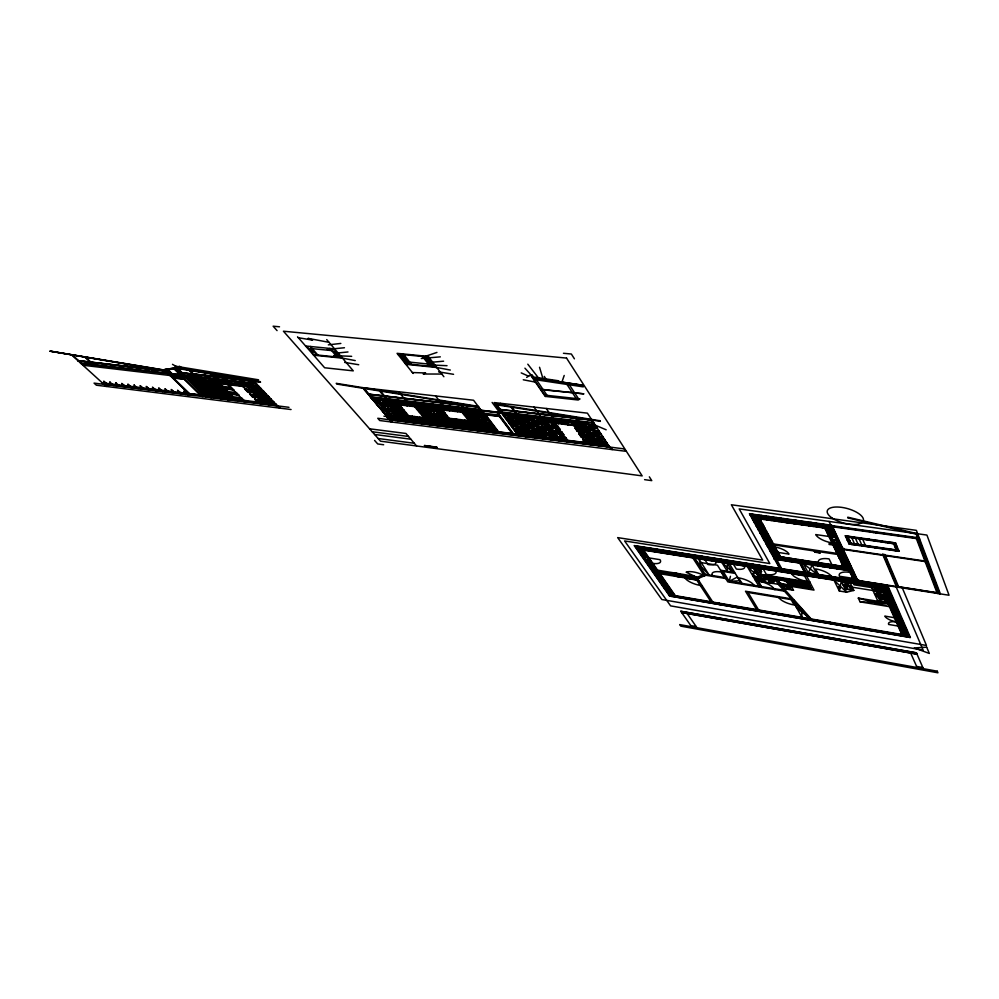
<?xml version="1.0" encoding="UTF-8"?>
<svg xmlns="http://www.w3.org/2000/svg" width="999" height="999" viewBox="0 0 999 999"><rect width="100%" height="100%" fill="white"/><g stroke="black" fill="none" stroke-linecap="round" stroke-linejoin="round"><path stroke-width="1.5" d="M588.848 442.919L588.848 444.38L587.774 442.794L589.922 444.518M597.24 443.956L597.227 445.417L596.166 443.831L598.301 445.554M603.059 446.141L603.096 444.68L604.145 446.278L602.01 444.555L582.842 439.622L584.727 442.42L600.149 441.745L608.541 445.354L608.491 446.815L607.442 445.217L609.59 446.953L389.498 419.642L388.561 418.556M907.804 636.75L907.891 635.589M743.306 562.961L755.406 567.482L753.733 564.597L738.798 564.872L720.604 559.403L706.106 559.715L688.186 554.32L674.125 554.67L656.455 549.338L642.807 549.725L642.245 556.281L648.001 557.205L640.297 553.496L640.846 546.89L658.378 552.185L672.227 551.81L690.034 557.167L704.307 556.843L722.364 562.275L737.075 561.987L755.406 567.482L760.027 565.584L761.688 568.481L743.306 562.961L745.004 565.846L760.027 565.584L749.163 566.495L730.881 561.013L716.246 561.313L698.239 555.894L684.04 556.231L666.296 550.886L652.522 551.261L635.027 545.978L670.279 596.291M672.315 592.195L661.912 584.353L662.662 578.296L652.035 570.242L652.684 563.936L646.965 563.011L657.717 571.178L657.017 577.36L667.532 585.302L666.733 591.233L672.315 592.195L669.08 594.58L908.953 635.726L899.362 627.597L904.619 625.799L894.879 617.494L898.276 611.263L888.323 602.709L891.695 596.191L881.518 587.375L862.149 581.605L845.691 581.73L833.216 577.072L834.664 579.994L850.961 579.857L870.229 585.601L887.037 585.514L909.727 637.474M674.637 595.541L664.298 587.749L665.059 581.755L654.495 573.763L655.169 567.519L649.462 566.583L652.684 563.936M669.08 594.58L669.892 588.698L659.44 580.819L660.164 574.7L649.462 566.583M839.322 591.021L841.283 581.331L851.985 586.6L843.168 585.189L850.137 582.729L853.82 590.421L846.578 592.182L839.322 591.021L833.953 580.169L846.578 592.182L841.283 581.331M852.859 578.334L853.958 573.001L850.049 572.39A14.161 5.182 15.5 0 0 839.485 576.248L856.742 578.945L850.049 572.39M899 551.323L849.088 544.055L845.291 535.776L895.616 542.981L899 551.323C883.253 548.176 867.407 545.841 851.435 544.405L847.439 540.471L848.139 537.2M849.088 544.055L849.799 540.821L845.791 536.863C861.85 538.261 877.796 540.584 893.63 543.731L845.791 536.863M729.47 580.294L730.431 576.323M919.679 539.048L831.493 526.623L833.341 525.849L833.853 526.96L830.968 525.524L813.798 526.186L793.618 520.267L776.997 520.979L757.142 515.147L755.182 522.877L766.508 532.367L764.485 539.747L775.536 548.938L773.438 556.018L792.394 561.663L808.353 561.363L809.889 564.36L817.944 562.824L819.455 565.834M809.889 564.36L790.796 558.666L775.087 559.003L777.197 551.985L766.183 542.844L768.231 535.514L756.955 526.086L758.928 518.419L775.274 517.694L795.291 523.563L812.175 522.877L832.529 528.833L829.457 536.201L836.463 537.212M777.559 552.659L771.053 551.673L781.555 559.989L797.352 559.677L798.925 562.674L779.932 557.005L769.005 547.952L771.066 540.734L759.877 531.393L761.875 523.838L750.399 514.198L918.431 537.812L939.597 593.756L936.862 592.395L939.222 592.769L937.237 593.394L915.933 537.45L918.855 538.936M757.142 515.147L781.555 559.989L770.679 550.998L772.751 543.831L761.613 534.552L763.623 527.047L752.197 517.47L768.443 516.733L788.398 522.589L805.194 521.903L825.474 527.847M898.563 550.249L850.936 543.331C866.707 546.453 882.567 548.826 898.563 550.249L894.667 546.278L895.616 542.981M893.181 542.632L897.09 546.628L896.153 549.9L893.181 542.632C877.097 541.246 861.138 538.898 845.291 535.776M561.938 382.018L564.198 375.462M388.661 418.793L389.123 418.231L389.498 419.642M828.084 533.316L830.968 525.524M760.314 569.592L759.577 571.428L761.55 571.74L760.314 569.592L758.341 569.28L761.55 571.74M833.878 545.479L844.592 554.545L841.645 561.75L852.259 570.879L832.816 565.097L834.277 568.106L850.848 567.869L840.171 558.678L843.119 551.411L833.878 545.479L840.808 546.49M844.055 566.82L847.015 559.715L836.225 550.387L843.119 551.411M832.816 565.097L845.491 569.842L848.463 562.787L837.711 553.521L844.592 554.545M838.798 588.349L839.26 587.25L838.173 587.075L839.897 588.523L839.26 587.25M887.037 585.514L883.665 592.232L893.78 600.961L890.396 607.392L900.286 615.859L896.89 622.002A10.627 3.659 15.1 0 0 888.635 624.462L905.269 627.272M833.216 577.072L852.347 582.779L868.893 582.667L888.323 588.448L884.952 595.117L895.017 603.796L891.632 610.164L901.473 618.593L898.076 624.687L907.704 632.866L901.223 631.755L904.619 625.799L898.076 624.687M808.266 572.864L812.262 565.022L816.97 574.225L803.483 563.673M895.703 605.357L878.67 602.597A10.889 3.871 15.1 0 1 887.062 599.875L890.446 593.306L880.206 584.44L863.498 584.54L844.28 578.808L845.691 581.73M908.953 635.726L901.223 631.755L909.614 637.225L900.049 629.12L903.446 623.101L893.668 614.76L897.065 608.478L887.062 599.875A10.989 3.959 15.1 0 1 874.649 593.756M902.484 634.615L905.893 628.696L899.362 627.597M901.61 618.893L884.814 616.096A10.727 3.734 15.1 0 0 896.89 622.002L906.555 630.232L903.158 636.113L880.206 584.44M704.095 559.39L702.285 556.53L700.062 558.753L682.18 553.371L668.206 553.733L650.574 548.414L637.012 548.813L648.001 557.205M370.492 397.34L594.118 423.376L594.655 425.137L592.782 423.226L593.331 424.987L592.12 423.151L593.993 425.062L593.456 423.301L595.317 425.212L606.168 429.795M191.558 382.654L231.244 387.387L233.816 389.997L217.882 385.789L207.255 386.813L191.558 382.654L193.818 380.631L209.59 384.802L220.28 383.753L222.877 386.388L206.98 382.18L196.453 383.241L188.923 380.057L199.4 378.971L215.285 383.166L226.074 382.105L242.208 386.351L253.334 385.302L261.051 388.574L249.862 389.598L247.315 386.95L263.574 391.233L260.939 393.256L244.755 388.986L247.302 391.62L266.096 393.881L258.416 390.621L247.302 391.62M388.611 418.244L363.211 388.324M196.803 387.824L236.376 392.607L238.911 395.204L223.039 390.996L212.425 391.97L196.803 387.824L199.076 385.826L214.785 389.997L225.462 388.998L228.022 391.596L212.2 387.4L201.673 388.411L194.181 385.239L204.658 384.215L220.467 388.399L231.244 387.387M201.985 392.944L241.446 397.777L243.956 400.349L228.147 396.153L217.557 397.09L201.985 392.944L204.271 390.984L219.917 395.142L230.582 394.18L233.117 396.765L217.357 392.57L206.843 393.531L199.4 390.384L209.852 389.398L225.599 393.581L236.376 392.607M186.276 377.435L202.035 381.606L212.662 380.532L228.671 384.752L239.623 383.691L255.881 387.962L258.504 385.901L82.954 365.259M252.36 396.84L263.461 395.879L271.091 399.125L252.36 396.84L249.837 394.243L265.959 398.501L268.606 396.503L252.41 392.232L254.932 394.855L266.096 393.881M276.598 405.681L276.036 404.32L268.444 401.099L257.367 402.01L254.87 399.425L270.916 403.683L273.576 401.723L257.442 397.465L259.94 400.05L271.091 399.125M526.635 377.385L530.544 375L532.067 375.149L533.004 376.536M436.538 409.253L444.68 412.737L435.102 414.098L417.282 409.478L420.854 407.392L438.761 412.038L436.538 409.253L423.114 410.164L420.854 407.392M595.354 425.262L503.071 414.41L502.36 412.674L504.32 414.548L506.743 413.186L508.691 415.06L507.367 413.261L508.066 414.985L502.984 412.749L503.696 414.473L501.735 412.612M443.181 417.557L446.89 415.509L419.543 412.225L427.584 415.671L440.984 414.797L443.181 417.557L425.349 412.924L427.584 415.671M464.922 414.935L468.456 413.024L486.825 417.757L482.867 419.83L464.585 415.109L486.825 417.757M468.456 413.024L470.616 415.821L484.69 414.947L476.423 411.388C460.676 415.534 446.353 404.47 430.631 408.554C419.505 405.544 406.556 400.824 395.629 406.893L378.134 402.347L381.98 400.312L384.315 403.084C399.45 399.013 413.236 409.89 428.384 405.756C444.692 413.099 462.275 406.818 478.583 414.223L482.542 412.112L372.515 399.213M468.906 420.666L472.777 418.618L491.058 423.339L487.1 425.374L468.906 420.666L455.194 421.491L437.312 416.845L424.013 417.694M730.556 580.606L736.513 577.497M382.792 407.817L386.638 405.819L404.158 410.377L400.212 412.362L382.792 407.817L404.158 410.377M408.691 415.821L391.258 411.276L387.4 413.224L493.156 426.111L484.99 422.614L471.053 423.426L453.022 418.743L439.523 419.58L421.79 414.972L491.058 423.339M507.355 420.204L557.892 426.223L559.865 429.071L540.846 424.188L526.048 425.012L507.355 420.204L511.5 418.106L530.294 422.939L545.204 422.09L547.215 424.95L528.246 420.092L513.573 420.941L505.269 417.37L519.867 416.483L538.823 421.341L553.908 420.479L573.189 425.399L588.773 424.563L597.315 428.246L581.668 429.058L579.732 426.173L599.213 431.143L594.505 433.229L575.149 428.271L577.085 431.131L601.098 434.016L592.607 430.357L577.085 431.131M391.87 418.569L392.232 419.98L390.934 418.456L393.156 420.092L392.894 418.693L394.193 420.217L391.97 418.581L395.816 416.67L398.077 419.343C413.087 415.559 426.698 426.136 441.708 422.302C457.804 429.508 475.199 423.601 491.283 430.869L495.254 428.871C479.058 421.566 461.563 427.547 445.379 420.292C430.269 424.188 416.558 413.524 401.473 417.357L399.2 414.672L389.685 415.909L495.254 428.871M511.513 425.811L561.838 431.905L563.786 434.715L544.855 429.845L530.107 430.619L511.513 425.811L515.646 423.763L534.353 428.583L549.213 427.797L551.198 430.619L532.33 425.761L517.707 426.561L509.44 423.014L524 422.19L542.857 427.023L557.892 426.223M515.621 431.368L565.734 437.525L567.669 440.309L548.826 435.439L534.128 436.163L515.621 431.368L519.755 429.358L538.361 434.165L553.171 433.429L555.144 436.226L536.363 431.381L521.79 432.13L513.573 428.596L528.084 427.822L546.853 432.654L561.838 431.905M590.696 427.472L595.404 425.337L503.159 414.523L521.94 419.343L536.788 418.469L555.906 423.351L571.228 422.502L590.696 427.472L588.773 424.563M580.931 436.813L596.403 436.088L604.832 439.722L580.931 436.813L579.008 433.978L598.276 438.923L602.971 436.875L583.591 431.918L585.501 434.765L601.098 434.016M696.191 577.709L703.546 574.562M602.01 444.555L606.693 442.545L587.412 437.599L589.298 440.409L604.832 439.722M697.589 578.746L705.756 575.262M822.115 527.709L828.795 524.875M823.213 527.859L829.919 525.024M825.236 528.871L831.955 526.048M825.486 529.395L832.192 526.573M773.913 558.054L779.832 555.606M774.163 558.516L780.082 556.081M776.073 559.452L782.005 557.017M777.085 559.602L783.029 557.18M757.679 568.131L763.511 578.246L769.667 575.811L771.815 579.57L761.338 574.475L809.877 582.23M841.645 548.251L844.442 549.65L843.955 548.588L842.132 549.313L928.358 562.037M804.37 575.499L811.388 588.811L795.629 582.829L789.247 585.227L787.187 581.48L809.402 585.052L797.652 586.588L787.187 581.48M916.358 538.586L918.431 537.812M883.079 555.344L885.002 554.645L898.863 587.375L896.153 586.026L898.451 586.388L896.565 587.012L882.629 554.295L885.002 554.645M565.734 437.525L550.799 438.224L532.13 433.391L517.657 434.128L519.83 435.814L522.777 434.752L523.938 436.326L523.963 434.902M858.69 580.157L856.455 579.807L859.152 581.143L858.69 580.157L856.917 580.794L829.045 521.428M925.111 561.55L927.147 560.839L924.699 560.489L927.547 561.913M425.149 356.406L436.95 352.422M829.457 536.201L835.102 534.315L823.9 524.525L806.83 525.199L786.712 519.305L770.192 520.017L750.399 514.198L782.08 571.69M884.34 595.317L872.751 589.897L880.906 587.587L901.772 634.49M877.946 601.323L870.978 586.026L882.629 591.47L874.5 593.743L891.845 596.515M785.164 588.911L791.795 587.187L793.493 590.272L785.164 588.911L783.441 585.839L791.795 587.187M165.647 369.493L170.467 373.676M205.532 396.865L175.924 367.819L179.321 366.895L180.669 368.394M164.111 369.642L176.398 367.694L260.577 382.13L177.123 368.406M164.198 369.692L176.261 367.732L177.822 369.255L175.924 367.819M166.696 369.992L176.835 368.344M698.239 555.894L700.062 558.753L714.472 558.441L722.364 562.275L730.881 561.013L732.617 563.886L747.464 563.623L749.163 566.495M745.004 565.846L753.733 564.597M328.321 344.867L340.834 343.431M336.838 353.084L347.989 351.96M327.173 349.438L344.455 347.752M814.847 552.185L819.455 551.748L820.067 552.971L814.847 552.185L814.235 550.973L820.067 552.971M431.331 362.287L443.606 361.188M241.446 397.777L230.682 398.713L214.997 394.53L204.558 395.479L206.83 397.028L205.369 395.579L206.019 396.928L176.199 367.669M421.291 358.504L440.322 356.855M419.543 412.225L432.867 411.326L435.102 414.098M399.2 414.672C414.91 421.753 431.855 415.871 447.552 423.014C463.236 419.168 477.472 430.02 493.156 426.111M395.816 416.67C411.426 423.713 428.284 417.907 443.893 425C459.465 421.203 473.601 431.98 489.198 428.121L497.327 431.605M480.731 417.033L466.758 417.894L488.948 420.554L480.731 417.033L482.867 419.83M488.948 420.554L474.912 421.391L472.777 418.618M797.352 559.677L804.769 563.573L817.944 562.824M908.503 636.987L907.242 635.476L904.195 635.189M702.285 556.53L690.034 557.167L688.186 554.32M731.405 581.193L738.548 580.844M710.963 601.76L694.168 576.173L678.508 576.798L676.086 573.201L696.528 579.77M809.889 573.414L811.4 576.323L792.607 570.704L777.135 570.916L775.486 567.956L794.168 573.601L809.889 573.414L818.631 577.459L817.107 574.487M775.524 568.019L784.215 572.027L799.787 571.828L818.631 577.459M784.215 572.027L782.617 569.13L801.323 574.725L817.145 574.55M441.82 374.051L423.239 374.013L425.611 372.964L412.387 372.552M860.089 601.86L887.711 602.897L858.303 598.126L860.089 601.86L889.385 606.643L858.303 598.126M333.629 355.594L351.673 356.343M427.497 364.835L447.028 365.696M279.52 326.798L273.139 326.198L277.06 330.619M563.448 353.284L571.353 354.021L574.413 358.828M312.275 348.639L331.593 350.587M409.727 362.125L428.334 364.023M405.844 364.335L436.8 367.52M313.649 355.207L342.495 358.179M540.796 389.248L583.928 393.856L541.046 389.61M544.83 395.129L580.019 398.951L578.184 400L545.204 396.391L530.519 375.012M494.405 402.684L501.398 412.45M72.053 355.319L106.219 386.438M77.797 360.552L162.7 370.492M193.481 373.913L240.921 379.395M241.77 379.495L251.049 380.569M368.069 394.018L475.474 406.568M514.735 410.951L575.399 417.957M576.498 418.082L588.399 419.468M77.959 360.701L165.172 370.779L49.95 351.099L166.683 370.442M181.431 372.664L253.858 381.031L279.645 408.104C282.043 408.504 278.122 406.618 279.72 408.017M368.206 394.18L478.621 406.93L336.888 384.078L336.238 383.329L478.159 406.318M499.313 409.328L591.92 420.03M78.134 360.864L165.547 370.966L170.255 375.562M181.606 372.827L254.021 381.193M368.356 394.355L478.758 407.117M499.45 409.503L592.032 420.204M181.756 372.977L251.361 380.894M370.592 397.202L388.961 418.331M80.444 362.962L167.57 373.102M183.804 375L256.131 383.416M370.317 396.64L480.544 409.465M501.198 411.875L593.618 422.627M170.305 373.501L183.704 375.062M80.869 363.486L168.207 373.726M168.019 373.389L183.866 375.237M184.378 375.562L256.681 383.991M169.081 374.001L169.718 375.025M481.281 410.439L501.923 412.849M481.555 410.814L502.197 413.224M169.518 375.012L185.739 376.91L169.58 375.062M169.892 375.362L186.101 377.272M372.215 399.063L482.455 411.988L479.258 409.99L481.843 411.913L481.093 410.202M483.953 413.236L498.901 414.997M171.541 376.561L183.292 377.947M484.852 414.41L499.775 416.171M172.64 377.634L184.403 379.021M172.989 377.972L184.74 379.358M485.127 414.772L500.049 416.533M188.923 380.057L261.051 388.574M378.134 402.347L484.69 414.947M505.269 417.37L597.315 428.246M417.282 409.478L444.68 412.737M575.149 428.271L599.213 431.143M244.755 388.986L263.574 391.233M194.181 385.239L233.816 389.997M509.44 423.014L559.865 429.071M249.837 394.243L268.606 396.503M579.008 433.978L602.971 436.875M199.4 390.384L238.911 395.204M513.573 428.596L563.786 434.715M254.87 399.425L273.576 401.723M582.842 439.622L606.693 442.545M383.941 416.158L386.663 416.496L387.837 417.869M276.036 404.32L102.26 382.829L104.545 384.328L103.009 382.917L103.809 384.228M498.513 433.166L473.551 400.237L362.649 387.674L388.648 418.294L608.541 445.354M189.61 393.756L200.3 395.08M387.837 418.344L608.753 445.679M188.873 393.856L204.92 395.841M205.732 395.941L208.966 396.341M184.578 393.731L105.732 383.953L106.493 384.652M210.377 396.928L271.728 404.533M392.707 419.455L491.97 431.755M524.625 435.801L602.609 445.467M393.032 419.842L492.27 432.142M524.912 436.201L602.884 445.866M106.106 384.303L184.94 394.093M206.556 396.928L207.392 397.09M210.739 397.29L272.09 404.895M288.998 407.317L94.056 383.117L96.366 385.202L291.071 409.528M369.58 428.808L405.956 433.479L416.571 445.966M372.19 431.755L408.479 436.463M374.575 434.465L410.814 439.198M378.146 438.511L414.285 443.269M383.653 444.755L377.722 443.956L374.563 440.397M644.58 479.657L651.76 480.619L649.35 476.835M751.248 514.622L831.131 525.849M751.822 514.91L918.643 538.374M825.786 525.736L830.032 526.336M825.736 526.073L830.444 526.735M825.998 526.623L830.706 527.297M753.021 517.082L825.861 527.285M826.385 527.46L831.093 528.121M753.358 517.332L826.023 527.609M752.197 517.47L832.529 528.833M752.547 519.343L760.751 520.504M825.661 529.757L834.265 530.981M752.746 519.705L760.951 520.866M825.836 530.119L834.44 531.343M754.907 520.154L758.94 520.729M828.109 530.619L832.329 531.218M754.932 520.554L759.402 521.191M828.059 530.968L832.741 531.63M826.535 531.58L835.114 532.804M826.71 531.943L835.289 533.166M754.332 522.577L762.512 523.751M828.071 533.279L835.102 534.315M754.532 522.939L762.699 524.113M827.397 533.391L835.976 534.627M827.572 533.753L836.138 534.989M829.807 534.652L834.477 535.327M757.03 524.375L761.488 525.012M834.215 535.539L830.506 535.339M757.492 524.837L761.5 525.412M830.069 535.202L834.739 535.864M755.556 524.787L763.711 525.961M830.381 535.389L834.577 536.001M830.531 535.714L834.739 536.326M755.744 525.149L763.91 526.323M830.369 535.826L835.039 536.5M756.955 526.086L763.623 527.047M836.625 537.574L815.746 534.565A14.76 5.707 15.6 0 0 832.704 542.994M756.305 526.148L764.447 527.322M756.493 526.498L764.647 527.684M894.667 546.278L897.09 546.628M847.439 540.471L849.799 540.821M759.377 528.646L763.81 529.283M832.229 539.298L836.413 539.897M759.827 529.095L763.823 529.682M832.392 539.622L836.575 540.222M759.665 529.17L764.098 529.82M832.554 539.66L836.425 540.222M758.253 529.695L766.383 530.869M758.453 530.044L766.57 531.218M851.185 543.868L897.577 550.611L894.617 543.356L847.901 536.663L851.435 544.405M759.665 531.006L766.295 531.967M832.005 541.533L838.96 542.557M759.877 531.393L766.508 532.367M760.077 531.768L766.72 532.742M832.379 542.32L839.335 543.331M761.7 532.867L766.121 533.516M834.415 543.581L838.273 544.143M762.15 533.329L766.133 533.903M834.577 543.931L838.436 544.492M760.189 533.204L768.293 534.39M760.389 533.553L768.481 534.74M761.613 534.552L768.231 535.514M840.646 546.141L829.108 544.443A4.87 1.861 15.6 0 1 831.955 542.919M835.114 545.354L839.272 545.966M836.812 546.228L838.198 546.441M835.289 546.166L839.909 546.853M835.738 546.665L839.884 547.277M761.925 536.338L770.004 537.537M833.865 546.928L843.955 548.588M762.125 536.688L770.192 537.874M834.028 547.29L842.494 548.526M764.285 537.2L768.243 537.774M836.425 547.814L840.271 548.376M841.895 548.776L927.347 561.376M764.285 537.574L768.693 538.224M836.25 548.189L840.858 548.876M763.074 538.424L771.128 539.61M834.864 549.038L843.306 550.287M763.261 538.773L771.328 539.959M835.039 549.388L843.481 550.636M764.485 539.747L771.066 540.734L767.694 545.579L774.237 546.565L766.183 542.844L772.751 543.831M533.304 376.998L558.653 380.806L559.265 381.73M545.741 396.453L531.068 375.062L533.928 377.922L532.042 375.162L532.929 377.772L582.454 385.202L583.254 386.875L534.09 379.483M764.023 540.147L772.077 541.346M835.701 550.786L844.13 552.035M764.223 540.496L772.264 541.683M835.863 551.136L844.292 552.385M766.283 541.208L770.666 541.858M837.986 551.86L842.582 552.547M766.57 541.72L770.953 542.37M838.236 552.385L842.831 553.071M837.537 553.146L844.417 554.17M773.488 543.931L836.95 553.396M766.395 543.219L772.951 544.205M837.899 553.896L844.767 554.92M765.921 543.581L773.938 544.78M837.362 554.258L845.753 555.506M774.038 544.967L837.449 554.445M766.108 543.918L774.125 545.117M837.524 554.595L845.916 555.856M768.468 544.805L772.402 545.392M768.631 545.117L772.564 545.704M768.543 545.317L772.914 545.966M839.972 556.018L844.542 556.705M840.246 556.156L844.367 556.768M840.209 556.53L844.792 557.217M767.057 545.629L775.062 546.828M838.348 556.318L846.727 557.579M532.929 377.772L582.454 385.202M533.154 378.097L582.629 385.527M767.881 545.916L774.425 546.903A12.413 4.62 16.5 0 1 789.023 554.083L770.866 551.336M767.232 545.953L775.236 547.152M838.511 556.655L846.89 557.917M767.806 546.99L775.798 548.189M839.01 557.704L847.377 558.953M767.994 547.327L775.986 548.526M839.172 558.041L847.539 559.303M769.005 547.952L775.536 548.938M840.171 558.678L847.015 559.715M770.791 549.388L775.137 550.049M841.92 560.139L846.478 560.826M771.191 549.525L774.824 550.074M842.207 560.277L846.303 560.889M771.066 549.9L775.411 550.549M842.169 560.651L846.727 561.338M769.667 550.374L777.634 551.573M840.634 561.113L848.975 562.375M769.854 550.711L777.821 551.91M840.796 561.45L849.138 562.724M770.691 551.023L777.21 552.01M841.658 561.775L848.476 562.812M770.591 552.047L778.546 553.259M841.445 562.812L849.774 564.085M770.778 552.385L778.733 553.596M841.608 563.149L849.937 564.423M772.876 552.822L776.772 553.421M773.001 553.421L777.347 554.083M843.868 564.21L848.401 564.91M773.413 553.558L777.022 554.12M844.143 564.348L848.226 564.972M773.288 553.933L777.609 554.582M844.105 564.722L848.638 565.409M771.515 553.721L779.457 554.932M842.257 564.51L850.574 565.771M771.703 554.058L779.645 555.269M842.419 564.847L850.723 566.108M773.438 556.018L850.848 567.869M774.799 556.68L779.12 557.342M779.445 557.205L849.949 568.194M779.607 557.504L849.774 568.256M775.212 557.43L779.52 558.091M817.145 563.811L818.543 564.035M833.403 566.308L834.814 566.52M775.611 557.567L779.208 558.116M817.294 564.11L818.693 564.335M833.553 566.608L834.964 566.833M775.474 557.917L779.794 558.591M817.444 564.41L818.855 564.635M833.69 566.908L835.114 567.132M775.873 558.291L779.757 558.878M774.812 558.503L850.898 570.204M774.924 558.703L851.448 570.479M774.375 558.891L853.021 570.991M774.55 559.215L853.508 571.378M849.887 572.065L853.795 572.664M853.009 578.658L856.892 579.27M938.561 592.981L895.903 586.288L923.126 650.124L670.591 605.869L624.625 540.958L769.817 563.573L739.198 508.916L926.922 535.064L949.05 595.242L635.027 545.978L646.066 554.408L640.272 553.471M714.198 557.991L713.361 557.754L714.522 559.627L713.948 557.954L715.296 560.127L716.832 560.364M856.68 580.294L939.41 593.269M635.227 546.266L886.488 585.701M635.364 546.453L886.113 585.826M881.967 585.539L886.051 586.188M701.723 557.479L703.009 557.679M715.184 559.59L716.47 559.79M730.269 561.962L731.568 562.162M743.98 564.123L745.304 564.323M759.365 566.533L760.689 566.745M776.173 569.18L777.509 569.393M816.358 575.499L817.731 575.711M833.803 578.246L835.201 578.458M881.892 585.851L886.438 586.563M701.91 557.767L703.184 557.966M715.359 559.877L716.645 560.077M730.444 562.25L731.743 562.449M744.155 564.41L745.466 564.61M759.527 566.82L760.863 567.032M776.335 569.467L777.672 569.68M816.508 575.786L817.881 576.011M833.94 578.533L835.339 578.758M882.105 586.338L886.65 587.05M702.085 558.041L703.371 558.254M730.619 562.537L731.917 562.737M744.33 564.697L745.641 564.897M759.69 567.12L761.026 567.32M776.498 569.755L777.834 569.967M816.658 576.086L818.031 576.298M834.09 578.821L835.489 579.045M637.649 548.488L881.93 586.9M882.429 587.075L886.975 587.787M637.974 548.713L882.067 587.2M637.012 548.813L888.323 588.448M880.906 587.587L643.668 550.137L675.262 595.641M806.692 576.173L791.67 573.788A13.749 4.983 16.2 0 0 807.567 581.568L809.714 581.918M882.367 589.298L853.995 584.815L851.697 579.969M639.46 551.073L643.319 551.685M883.615 589.747L888.148 590.471M884.015 590.172L888.086 590.821M639.785 551.548L643.643 552.16M883.828 590.234L888.361 590.946M495.467 403.559L507.405 405.844M599.949 420.741L495.304 403.908L494.842 402.734M495.879 404.682L600.362 421.378L599.85 420.579M640.222 551.923L643.681 552.472M640.409 552.197L643.88 552.747M640.709 552.447L643.918 552.959M701.236 562.624L717.444 565.209L727.809 581.88L784.415 591.158M872.751 589.897L882.629 591.47M642.07 554.807L645.916 555.419M885.326 593.618L889.834 594.33M885.876 594.08L889.634 594.68M642.394 555.269L646.241 555.881M885.539 594.093L890.047 594.817M642.794 555.594L646.253 556.143M885.901 594.43L889.959 595.079M642.881 555.968L646.715 556.58M886.026 594.717L890.084 595.367M643.306 556.168L646.503 556.68M770.029 576.435L808.066 582.517M891.695 596.191L884.952 595.117L890.446 593.306L848.75 586.65L845.017 578.921M642.457 556.58L648.214 557.504M770.391 577.072L808.403 583.154M845.042 589.023L853.82 590.421M642.682 556.893L660.014 559.677A12.737 4.471 18.5 0 1 652.26 563.336L646.54 562.412M770.741 577.697L808.74 583.791M720.554 570.217L732.692 572.165L727.334 563.349L727.284 571.291L721.877 562.487L732.692 572.165M771.103 578.321L809.065 584.415M887.025 597.439L891.52 598.164M887.287 597.577L891.333 598.226M735.301 573.426L723.151 571.465L729.233 581.293L758.815 586.138M877.884 596.341L883.84 597.302M887.237 597.926L891.72 598.638M759.352 587.05L755.381 580.307L758.691 577.459L755.594 567.807L761.438 577.909L753.196 576.585L747.264 566.495M763.511 578.246L778.034 580.581L779.782 583.691L811.388 588.811M787.537 582.105L809.727 585.676M645.404 559.34L648.851 559.89M645.604 559.615L649.05 560.164M787.874 582.729L810.064 586.301M759.228 578.396L776.473 581.181L778.221 584.29L809.128 618.606M788.223 583.354L810.389 586.925M645.229 560.551L650.973 561.475M886.912 599.525L893.63 600.611M788.561 583.978L810.726 587.549M887.062 599.875L893.78 600.961M788.91 584.602L811.051 588.186M888.698 601.236L893.181 601.96M737.549 577.135L740.996 583.216M888.91 601.71L893.381 602.434M646.753 562.712L652.472 563.636M438.598 371.865L453.558 374.313M648.451 563.523L651.623 564.035M648.239 563.623L652.047 564.248M888.323 602.709L895.017 603.796M648.701 564.048L652.135 564.61M649.05 564.797L652.859 565.409M649.375 565.247L653.184 565.859M725.149 577.597L703.196 574.025L698.825 558.841L709.128 574.999L692.806 557.892L703.783 574.937L725.711 578.521M890.359 604.52L894.38 605.169M891.632 610.164L898.276 611.263L889.147 604.582L895.841 605.669M890.771 605.144L894.492 605.744M890.534 605.357L894.979 606.081M890.871 605.681L894.879 606.331M890.733 605.831L895.191 606.555M650.699 566.908L654.12 567.469M650.986 567.157L654.158 567.669M890.396 607.392L897.065 608.478L889.147 604.582M651.585 568.406L655.381 569.03M760.851 586.463L783.528 590.184M344.68 362.412L358.728 364.735M174.975 366.109L258.566 379.807M181.044 368.132L186.089 369.28M176.536 367.832L260.027 381.556M651.897 568.856L655.694 569.48M694.168 576.173L657.579 570.179L677.871 576.698L675.436 573.101L660.064 573.763L698.476 580.094M892.02 608.728L896.453 609.452M892.407 609.14L896.403 609.79M892.219 609.19L896.665 609.914M653.034 570.242L656.443 570.804M652.035 570.242L657.717 571.178M652.222 570.516L657.904 571.453M658.516 571.528L697.002 577.847L712.861 602.097M891.483 609.84L898.126 610.926M659.14 572.415L695.641 578.421M654.058 571.94L657.841 572.564M654.37 572.39L658.154 573.014M893.655 612.424L898.076 613.149M698.663 580.394L685.114 578.159A12.712 4.396 17.8 0 0 700.237 585.414L702.16 585.739M893.855 612.887L898.276 613.611M655.531 573.813L658.928 574.375M654.495 573.763L660.164 574.7M655.993 574.325L659.14 574.837M50.1 351.223L164.598 370.217L189.972 394.93L187.7 393.394L189.186 394.83L188.499 393.494M656.543 575.499L660.314 576.123M893.668 614.76L900.286 615.859L894.879 617.494L901.473 618.593M656.855 575.936L660.626 576.56M895.279 616.083L899.674 616.82M895.479 616.545L899.874 617.27M658.004 577.36L661.4 577.922M895.828 616.87L899.787 617.519M656.992 577.335L662.662 578.296M801.448 608.766L792.195 599.787L801.997 617.382L801.61 608.953L796.852 608.141L810.501 618.843L793.581 600.024L748.039 592.444L758.616 609.939M894.605 616.858L901.198 617.956M658.478 577.859L661.613 578.384M700.424 585.714L702.359 586.038M659.015 579.02L662.774 579.657M659.315 579.47L663.074 580.094M298.364 337.724L312.637 340.11L308.104 338.349L329.033 342.332M896.877 619.717L901.273 620.441M897.264 620.117L901.21 620.766M897.077 620.167L901.46 620.903M660.464 580.869L663.848 581.43M659.44 580.819L665.059 581.755M660.926 581.368L664.06 581.893M661.463 582.529L665.209 583.154M896.89 622.002L903.446 623.101M661.763 582.966L665.509 583.591M898.476 623.314L902.846 624.05M898.85 623.701L902.784 624.363M898.675 623.763L903.034 624.487M662.911 584.353L666.271 584.927M661.912 584.353L667.532 585.302M663.361 584.852L666.483 585.377M897.951 624.387L904.495 625.499M801.51 608.778L796.752 607.966L793.556 600.024M899.637 625.474L903.558 626.136M663.885 586.001L667.632 586.625M899.749 625.736L903.67 626.398M664.198 586.425L667.931 587.062M898.875 626.473L905.394 627.572M663.723 586.925L669.318 587.874M898.988 626.735L905.519 627.847M900.199 627.21L904.557 627.946M665.322 587.812L668.681 588.386M900.399 627.659L904.744 628.396M664.298 587.749L669.892 588.698M665.784 588.311L668.88 588.836M666.296 589.447L670.029 590.072M900.049 629.12L906.555 630.232M665.534 589.51L671.116 590.459M900.161 629.395L906.68 630.506M666.595 589.872L670.317 590.509M901.622 630.406L905.956 631.143M901.997 630.794L905.893 631.468M901.81 630.844L906.143 631.593M667.719 591.246L671.066 591.82M668.169 591.733L671.266 592.257M666.882 592.207L673.064 593.269M668.693 592.857L672.402 593.493M668.993 593.281L672.702 593.918M668.306 593.481L673.875 594.43M901.985 633.478L908.466 634.59M903.121 633.816L907.442 634.552M669.642 593.98L672.976 594.555M903.421 634.04L907.304 634.702M669.705 594.318L673.413 594.954M903.321 634.253L907.679 635.102M673.438 595.217L670.104 594.642L671.465 596.116M673.488 595.604L670.591 594.88L670.903 596.028M670.329 595.204L908.091 636.013M910.326 637.35L669.492 595.941L910.426 637.562L887.649 585.302L634.165 545.554L669.642 596.153M691.608 626.735L680.744 611.226L916.42 652.809L923.338 668.681M680.794 611.313L916.445 652.896M690.821 625.611L696.216 626.585M916.607 666.408L922.839 667.532M435.789 367.307L450.324 370.055M341.546 357.967L355.244 360.589M523.264 379.782L535.601 382.155M917.694 533.778L847.776 517.195L847.726 517.882L916.245 534.14L938.623 593.144M381.98 400.312L399.575 404.882M714.472 558.441L732.617 563.886L720.604 559.403L722.364 562.275M178.047 367.807L179.046 368.132L178.571 367.582M907.866 636.875L908.578 637.125M670.991 596.153L671.64 596.391L670.591 594.88M611.226 449.463L587.4 413.149L494.343 402.597L518.806 435.689L518.681 434.253L523.938 436.326L522.927 434.777L525.112 436.476M783.441 585.839L793.493 590.272M521.228 372.902L528.583 376.198M698.751 578.246L686.151 572.19A12.762 4.433 17.8 0 1 702.772 574.9L704.57 575.774M696.64 577.522L698.426 578.384M703.096 574.762L704.907 575.624M752.097 514.098L762.524 519.268M751.036 513.948L761.463 519.118M749.874 514.51L760.289 519.667M750.162 515.022L760.564 520.179M842.582 565.184L852.622 570.154M842.806 565.659L852.846 570.616M841.545 566.133L851.573 571.078M840.484 565.971L850.511 570.916M882.629 554.295L885.451 555.694M179.271 366.183L180.894 367.108L180.969 368.444M172.49 364.335L179.121 368.169M771.053 551.673L779.932 557.005M105.607 383.241L107.892 384.74L103.671 381.181L107.155 384.652L106.356 383.341M179.321 366.895L176.124 367.694M141.92 387.737L144.206 389.248L140.035 385.639L142.845 388.161M148.089 388.499L150.362 390.01L146.204 386.401L149.6 389.922L148.863 388.586M160.502 390.035L162.775 391.558L158.629 387.924L162 391.458L161.276 390.122M166.758 390.809L169.031 392.332L164.897 388.698L167.682 391.233M179.358 392.357L181.631 393.893L177.522 390.247L180.282 392.794M185.714 393.144L187.987 394.68L183.878 391.034L187.188 394.58L186.501 393.244M213.074 396.528L215.347 398.077L213.886 396.628L214.335 397.889M210.876 397.527L208.604 395.979L211.101 397.652M232.755 398.963L235.015 400.524L230.994 396.815L233.691 399.4M257.929 402.073L260.19 403.646L242.769 386.413M110.19 382.28L109.653 381.905L112.5 384.403M116.209 383.017L115.672 382.654L118.506 385.139M277.447 405.794L275.187 404.208L276.81 405.706L275.999 405.606M270.916 403.683L273.177 405.257L268.444 401.099M134.428 385.264L133.891 384.89L136.713 387.4M185.539 376.885L183.953 375.736L185.052 376.823M205.307 393.981L204.783 393.606L207.505 396.166M393.144 418.731L395.379 420.367M388.686 418.481L390.422 419.755L370.941 397.24L388.648 418.294M238.162 398.027L237.637 397.639L240.322 400.224M409.465 422.115L407.242 420.479L408.529 422.003L408.191 420.591M417.769 423.151L415.559 421.503L416.82 423.027L416.508 421.615M265.16 401.348L264.635 400.961L267.282 403.559M433.067 425.05L430.844 423.389L432.105 424.925L431.805 423.514M428.446 423.089L430.669 424.75M440.771 425.999L438.561 424.35L439.81 425.886L439.535 424.463M448.526 426.96L446.316 425.299L447.552 426.848L447.29 425.424M453.371 426.173L455.581 427.834L436.875 405.045L438.873 406.88M461.963 427.235L464.173 428.908L462.949 427.36L463.186 428.783L460.614 424.975L462.962 427.709M479.995 430.869L477.797 429.195L478.996 430.744L478.783 429.32M475.312 428.883L477.51 430.557M487.962 431.855L485.776 430.182L486.963 431.73L486.775 430.307M491.283 430.869L493.481 432.542L492.295 430.981L492.47 432.417M538.886 438.186L536.713 436.476L537.849 438.049L537.762 436.613M545.042 437.512L547.215 439.21M585.451 442.507L587.599 444.23L586.525 442.632L586.525 444.093L570.641 420.641L571.216 422.39M838.173 587.075L839.897 588.523M395.954 401.848L393.918 400.037L413.249 422.589M392.12 401.398L390.072 399.588L409.59 422.127M400.349 402.36L398.314 400.549L402.747 405.257M412.637 403.808L410.614 401.973L429.707 424.625L429.408 423.214M408.079 403.271L406.63 401.511M72.865 355.457L81.194 363.049M86.064 357.654L93.494 364.485M85.252 357.517L92.732 364.398M447.402 407.879L446.004 406.106M124.238 385.851L121.716 383.391L125.911 386.975L123.626 385.477L125.162 386.888L124.388 385.564M408.391 363.998L397.614 354.008L428.783 357.105L433.166 366.546L422.49 356.481L430.045 366.221L425.636 356.793L436.288 366.858L405.319 363.686L400.699 354.308L411.463 364.31L403.796 354.62L408.391 363.998L400.699 354.308M455.407 408.816L454.008 407.043M460.127 409.365L458.141 407.517L476.511 430.444L476.298 429.008M130.307 386.601L127.785 384.14L131.98 387.737L129.695 386.226L131.219 387.637L130.457 386.313M154.907 389.66L152.422 387.175L156.581 390.796L154.296 389.273L155.794 390.696L155.07 389.373M151.261 368.469L154.495 371.578M150.412 368.331L153.696 371.491M173.651 391.97L171.191 389.473L175.312 393.107L173.039 391.583L174.525 393.019L173.826 391.683M185.315 394.443L183.716 392.907L186.001 394.443L184.515 392.994L185.202 394.343M164.323 370.641L166.758 373.014M167.27 369.193L172.028 373.851M173.464 378.034L190.934 395.055M165.06 370.254L190.459 394.992M167.445 369.168L172.103 373.713M174.013 368.806L202.098 396.441M184.253 379.308L201.611 396.378M175.674 368.531L182.293 375.05M175.499 368.569L181.88 374.85M201.648 395.117L203.122 396.566M174.375 368.743L202.585 396.491M177.997 368.544L184.615 375.087M551.735 420.104L549.825 418.219L566.72 441.633M189.835 376.198L250.924 383.316M193.818 380.631L196.453 383.241M199.076 385.826L201.673 388.411M204.271 390.984L206.843 393.531M179.995 367.095L181.431 368.519M190.085 370.542L195.979 376.411M189.211 370.392L195.155 376.311M213.998 396.965L211.288 394.405L214.523 397.977M220.205 397.727L217.819 395.204L221.865 398.888L219.593 397.34L221.054 398.788L220.417 397.44M199.4 378.971L202.035 381.606M204.658 384.215L207.255 386.813M209.852 389.398L212.425 391.97M214.997 394.53L217.557 397.09M566.033 421.79L564.135 419.88L568.094 424.8M206.98 382.18L209.59 384.802M212.2 387.4L214.785 389.997M217.357 392.57L219.917 395.142M571.878 422.465L569.979 420.567L573.189 425.399M226.761 398.539L224.388 396.004L228.421 399.7L226.161 398.151L227.597 399.6L226.973 398.251M212.662 380.532L215.285 383.166M217.882 385.789L220.467 388.399M223.039 390.996L225.599 393.581M228.147 396.153L230.682 398.713M226.074 382.105L228.671 384.752M228.109 384.677L244.83 401.748L242.57 400.174L244.006 401.635L243.406 400.287M239.623 383.691L242.208 386.351M260.364 402.697L258.042 400.149L262.025 403.871L259.752 402.297L261.176 403.771L260.602 402.41M241.258 378.958L244.218 382.03M240.347 378.808L243.356 381.93M273.664 404.345L271.366 401.785L275.312 405.532L273.052 403.946L274.463 405.419L273.901 404.058M253.334 385.302L255.881 387.962M258.416 390.621L260.939 393.256M263.461 395.879L265.959 398.501M252.947 380.881L255.269 383.316M524.925 368.181L532.492 376.486M780.331 584.627L811.188 618.955M179.108 366.945L180.357 368.344M297.54 336.788L324.638 367.769L353.271 370.854L326.71 339.598M907.242 635.476L908.453 636.863M390.022 419.705L392.07 422.09M374.101 397.614L393.356 420.217M374.001 397.602L393.156 420.092M364.198 388.486L371.253 396.753M376.611 397.902L395.741 420.417M376.373 397.877L395.504 420.379M394.13 419.193L391.67 416.496L393.756 419.143M386.638 405.819L388.948 408.554L401.873 407.642L380.469 405.094L393.319 404.145L395.629 406.893M391.258 411.276L393.544 413.973L406.431 413.111L385.102 410.527L397.927 409.64L400.212 412.362M384.003 398.763L403.022 421.316M383.766 398.738L402.784 421.291L400.424 419.63L401.71 421.153L401.373 419.742M401.411 420.092L398.963 417.395L401.036 420.042M387.774 399.213L406.73 421.778M426.81 445.841L427.41 446.565M380.519 391.121L386.763 398.551M387.137 399.138L406.106 421.703M425.574 445.666L426.173 446.391M379.508 390.959L385.801 398.439M390.921 399.575L409.84 422.165M408.229 420.941L405.794 418.231L407.854 420.891M429.283 446.166L429.882 446.89M428.047 446.004L428.646 446.728M433.004 446.653L433.603 447.377M431.755 446.491L432.367 447.215M430.519 446.328L431.131 447.053M435.489 446.978L436.088 447.702M434.24 446.815L434.852 447.54M412.4 416.271L418.144 423.189M412.162 416.246L417.907 423.164M398.551 400.462L402.51 405.232M416.533 421.965L414.11 419.255L416.158 421.915M403.546 401.049L407.492 405.819M416.546 416.783L422.265 423.701M402.897 400.974L406.843 405.744M415.909 416.708L421.628 423.626M414.423 416.521L416.658 419.218M419.817 417.182L425.774 424.138M398.613 391.745L410.464 406.168M406.281 401.361L410.214 406.143M424.163 422.914L421.753 420.192L423.788 422.864M761.438 577.909L752.809 567.37L761.038 581.505M431.456 423.813L429.445 421.141L431.83 423.863M430.919 424.775L412.425 402.185L413.873 403.946M429.807 418.394L432.018 421.103M414.885 402.372L433.441 425.087M414.635 402.335L433.191 425.062M418.993 402.847L437.475 425.599M418.344 402.772L436.838 425.512M422.714 403.284L441.146 426.049M422.465 403.246L440.909 426.024M439.548 424.812L437.175 422.09L439.16 424.762M446.915 425.724L444.942 423.039L447.315 425.774M428.384 405.756L430.631 408.554M437.312 416.845L439.523 419.58M441.708 422.302L443.893 425M430.594 404.195L448.901 427.01M430.344 404.17L448.663 426.985M433.603 404.545L451.86 427.372M432.942 404.47L451.211 427.297M445.379 420.292L447.552 423.014M413.111 373.476L397.09 353.334L428.259 356.431L443.881 376.735M454.358 426.648L452.01 423.913L453.971 426.598M436.251 404.857L454.595 427.722L454.345 426.298M436.001 404.832L454.22 427.672M435.564 395.941L443.281 405.681M444.205 407.617L446.428 410.414M453.022 418.743L455.194 421.491M457.355 424.213L459.503 426.935M456.868 419.205L464.547 428.958M445.904 405.981L449.712 410.801M445.654 405.956L449.463 410.776M450.699 406.543L454.483 411.376M461.026 419.717L468.681 429.47M450.025 406.468L453.821 411.288M460.364 419.63L468.032 429.383M461.126 422.215L463.274 424.95M453.658 406.893L457.692 411.75M470.854 428.683L468.531 425.936L470.454 428.633M464.81 420.167L472.44 429.932M464.56 420.142L472.19 429.907M527.797 364.185L538.673 378.184M477.772 430.594L460.015 407.742L461.401 409.515M462.574 407.929L480.369 430.919M462.312 407.892L480.119 430.881M478.783 429.67L476.473 426.923L478.396 429.62M466.146 408.341L483.891 431.356M425.636 356.793L433.166 366.546M477.047 424.15L479.17 426.898M461.313 404.145L463.936 407.53M460.264 403.971L462.924 407.417M466.82 408.429L484.552 431.431M470.679 408.878L488.349 431.905M470.429 408.841L488.099 431.88M486.775 430.656L484.478 427.897L486.376 430.606M476.423 411.388L478.583 414.223M484.99 422.614L487.1 425.374M489.198 428.121L492.569 432.542M494.805 431.655L492.519 428.896L494.393 431.605M480.482 410.127L481.843 411.913M477.559 406.755L479.52 409.34M479.87 410.052L481.231 411.838M485.739 414.847L499.712 433.316M482.18 410.876L499.113 433.241M513.973 433.666L515.134 435.227M497.764 412.699L514.46 435.152M497.14 412.624L513.848 435.077M499.425 416.458L513.236 435.002M501.573 413.149L518.194 435.614M492.12 402.422L499.388 412.225M502.984 412.749L504.32 414.548M496.965 404.857L502.235 411.988M518.681 434.253L519.83 435.814M502.36 412.674L503.696 414.473M506.743 413.186L508.066 414.985M521.216 434.915L518.993 432.142L520.816 434.865M508.304 413.261L525.362 436.501M508.041 413.224L525.199 436.588M500.437 403.359L501.573 404.907M529.033 435.889L527.235 433.154L529.445 435.939M165.984 369.405L167.045 370.854M515.259 414.073L532.192 437.35M514.06 413.936L531.018 437.2M513.798 413.898L530.756 437.175M519.867 416.483L521.94 419.343M524 422.19L526.048 425.012M528.084 427.822L530.107 430.619M532.13 433.391L534.128 436.163M512.062 407.267L516.708 413.673M510.964 407.093L515.659 413.549M515.959 414.148L532.879 437.437M537.312 436.913L535.526 434.178L537.724 436.963M522.477 414.91L539.298 438.236M522.215 414.885L539.035 438.199M528.246 420.092L530.294 422.939M532.33 425.761L534.353 428.583M536.363 431.381L538.361 434.165M545.641 437.937L543.868 435.202L546.053 437.999M529.358 415.709L546.166 439.085L546.091 437.637M528.646 415.634L545.354 438.986M530.956 415.896L547.614 439.26M530.681 415.871L547.352 439.235M536.788 418.469L538.823 421.341M540.846 424.188L542.857 427.023M544.855 429.845L546.853 432.654M548.826 435.439L550.799 438.224M554.008 438.973L552.26 436.226L554.433 439.036M533.99 407.093L541.021 417.07M539.472 416.895L555.993 440.309M539.198 416.858L555.719 440.272M543.543 417.37L559.989 440.796M636.588 546.728L670.279 594.904M636.326 546.603L671.203 596.453M635.801 546.353L670.716 596.228M544.255 417.445L560.689 440.884M638.748 546.977L640.059 548.876M548.039 417.894L564.41 441.346M547.764 417.857L564.21 441.321M637.774 546.828L639.098 548.713M562.862 440.072L560.701 437.262L562.437 440.022M637.162 546.815L638.349 548.513M640.846 546.89L675.661 597.002M687.15 613.548L697.002 627.709M640.634 547.415L641.733 548.988M642.032 549.35L674.088 595.441M640.197 547.215L641.52 549.1M641.845 549.575L647.04 557.042M651.735 563.786L673.713 595.379M639.984 547.315L641.083 548.888M641.458 549.263L673.613 595.466M554.757 418.793L558.091 423.613M546.253 408.479L553.184 418.494M553.908 420.479L555.906 423.351M646.515 548.201L647.814 550.099M646.39 548.264L647.564 549.974M645.804 548.176L646.977 549.875M645.541 548.051L646.852 549.937M555.032 418.818L558.366 423.651M559.627 419.243L563.036 424.2M648.413 548.638L649.5 550.212M558.903 419.155L562.312 424.113M647.764 548.538L648.851 550.112M650.524 548.414L652.522 551.261M653.346 549.275L654.645 551.173M564.435 419.805L567.819 424.762M536.451 379.832L547.077 395.367M656.231 549.862L657.305 551.448M655.581 549.762L656.655 551.348M654.32 549.425L655.619 551.323M656.455 549.338L658.378 552.185M588.374 443.231L586.7 440.459L588.798 443.281M587.887 444.268L572.015 420.804L573.913 422.702L572.677 420.879L573.251 422.627M663.436 550.998L664.497 552.584M662.175 550.661L663.461 552.559M662.05 550.724L663.199 552.435M544.255 376.398L546.553 379.82M574.437 420.966L590.347 444.567M574.163 420.941L590.072 444.53M661.45 550.636L662.612 552.335M661.188 550.511L662.474 552.41M578.921 421.491L594.742 445.117M665.571 550.774L667.482 553.621M576.098 417.495L578.346 420.854M574.962 417.32L577.247 420.716M664.085 551.098L665.147 552.684M666.296 550.886L668.206 553.733M579.657 421.578L595.466 445.204M665.634 550.774L667.544 553.621M670.067 551.898L671.34 553.796M669.942 551.96L671.078 553.671M582.966 421.965L598.726 445.604M582.692 421.928L598.451 445.579M669.08 551.748L670.354 553.646M597.177 444.318L595.104 441.496L596.753 444.268M672.227 551.81L674.125 554.67M671.99 552.347L673.039 553.933M704.008 600.574L705.194 602.297M671.328 552.235L672.389 553.821M592.607 430.357L594.505 433.229M596.403 436.088L598.276 438.923M600.149 441.745L603.146 446.266M677.272 553.121L678.408 554.832M677.01 552.996L678.271 554.895M605.744 445.379L603.683 442.545L605.319 445.329M569.368 384.79L578.546 398.788M679.932 553.596L680.981 555.182M679.27 553.483L680.319 555.069M593.456 423.301L594.655 425.137M590.771 419.842L592.507 422.502M592.782 423.226L593.993 425.062M566.97 384.428L576.248 398.539M678.009 553.146L679.258 555.044M677.871 553.209L678.995 554.92M682.18 553.371L684.04 556.231M685.988 554.395L687.225 556.306M685.851 554.47L686.962 556.181M684.989 554.245L686.226 556.143M687.462 554.208L689.31 557.055M719.23 603.184L720.341 604.894M687.262 554.745L688.286 556.331M693.868 555.719L694.967 557.442M693.269 555.631L694.367 557.342L693.006 555.506M694.804 558.216L705.169 574.35M695.953 556.106L696.977 557.704M695.292 556.006L696.303 557.592M694.005 555.656L695.229 557.567M700.761 556.805L701.847 558.528M713.111 576.46L712.524 575.549A12.999 4.57 17.4 0 1 721.041 571.952L725.049 578.409M711.862 575.436L712.449 576.348M702.072 556.93L703.284 558.841M701.36 556.905L702.447 558.616M701.061 556.768L702.272 558.678M704.307 556.843L706.106 559.715M704.033 557.38L705.032 558.965M702.959 556.63L707.954 564.547A11.713 4.196 17.7 0 0 715.571 561.201L713.673 557.917M703.246 557.192L704.332 558.916M709.427 558.166L710.514 559.89M709.165 558.041L710.364 559.952M712.15 558.653L713.136 560.252M711.475 558.541L712.462 560.139M710.189 558.204L711.375 560.114M710.039 558.266L711.113 559.989M716.733 559.315L717.794 561.038M716.121 559.215L717.182 560.938M714.123 557.879L716.246 561.313M718.343 559.477L719.517 561.401M717.319 559.315L718.493 561.238M720.316 559.939L721.29 561.525M719.63 559.827L720.616 561.426M725.511 560.601L726.673 562.524M727.834 561.113L728.808 562.712M729.382 563.673L741.82 584.178M756.655 609.602L745.491 591.221L791.32 598.838L791.832 599.737M727.697 562.687L726.535 560.764L727.434 562.562M725.774 560.739L726.822 562.462M725.336 560.139L727.085 563.024M755.356 609.378L756.405 611.101M729.919 561.388L730.968 563.111M729.307 561.288L730.344 563.011M728.521 561.226L729.482 562.824M742.494 584.278L738.598 577.859A13.037 4.57 17.2 0 1 754.07 585.364L754.607 586.276M731.568 561.126L736.35 569.068A11.863 4.271 17.2 0 0 744.317 565.734L742.607 562.849M733.753 561.9L734.902 563.823M736.076 562.412L737.037 564.01M734.777 562.062L735.926 563.985M737.075 561.987L738.798 564.872M736.775 562.524L737.724 564.123M742.032 563.199L743.169 565.122M741.221 562.637L742.931 565.521M754.745 585.464L755.281 586.376M744.967 563.748L745.978 565.484M744.38 563.711L745.316 565.322M743.069 563.361L744.205 565.284M745.579 563.848L746.603 565.571M762.062 587.499L758.303 581.056A13.149 4.62 16.9 0 1 773.825 588.586L774.35 589.51M761.388 587.387L757.617 580.943L813.998 590.084L806.518 575.849M753.408 565.134L754.345 566.733M752.709 565.022L753.646 566.633M757.679 565.659L758.79 567.582M756.63 565.496L757.741 567.42M759.252 565.909L760.364 567.832M759.028 565.958L760.027 567.694M758.403 565.859L759.402 567.594M766.083 579.507L763.386 574.8A8.891 3.172 16.8 0 1 773.863 579.907L774.387 580.844M761.425 565.809L766.345 574.425A13.511 4.883 16.8 0 0 775.724 570.691L774.113 567.794M774.512 588.698L775.037 589.622M760.726 565.696L762.387 568.593M760.988 566.271L761.987 567.994M778.358 596.678L778.87 597.577A13.162 4.583 16.5 0 0 794.13 604.969L790.646 598.726M777.672 596.565L778.184 597.464M764.185 566.246L765.821 569.13M792.357 615.721L793.331 617.457M770.591 567.769L771.565 569.505M770.229 567.782L771.141 569.38M769.53 567.669L770.429 569.268M771.216 567.869L772.19 569.605M774.812 567.907L776.435 570.804M778.808 568.98L779.869 570.904M778.721 569.105L779.607 570.716M778.009 568.993L778.895 570.604M777.834 568.906L778.795 570.654M777.197 568.806L778.159 570.554M776.86 568.668L777.921 570.604M779.782 568.681L749.45 513.736L831.58 525.262L857.654 580.906M779.869 569.143L780.931 571.078M752.809 515.147L753.895 517.107M752.147 515.047L753.221 517.02M776.523 559.215L781.905 569.018M751.922 514.722L776.048 558.603M751.523 514.36L775.886 558.666M751.073 514.298L775.574 558.803M754.632 515.297L755.818 517.482M771.265 545.516L771.615 546.166M774.949 552.26L775.299 552.897M754.545 515.459L755.531 517.27M774.3 552.16L774.65 552.797M753.795 515.347L754.782 517.17M753.508 515.147L754.695 517.32M769.954 545.329L770.304 545.978M773.651 552.06L774 552.697M758.066 518.006L780.581 559.303M786.538 570.342L787.412 571.952M756.318 515.534L757.504 517.719M757.804 518.269L780.207 559.328M757.404 517.907L779.932 559.203M376.848 399.612L375.362 397.864L394.443 420.254L394.081 418.843M795.629 582.829L797.652 586.588M788.398 570.479L789.46 572.415M788.248 570.541L789.185 572.29M787.599 570.441L788.548 572.19M787.337 570.317L788.386 572.252M787.249 570.454L788.124 572.065M761.101 515.372L763.273 519.38M783.753 557.292L785.726 560.938M763.648 516.57L764.822 518.756M786.163 558.416L787.237 560.414M763.473 516.645L764.535 518.618M786.001 558.491L786.962 560.277M792.607 570.704L794.168 573.601M762.799 516.545L763.86 518.518M785.351 558.391L786.313 560.177M762.512 516.408L763.698 518.593M785.077 558.254L786.151 560.252M761.862 515.472L764.023 519.48M784.477 557.392L786.438 561.051M795.104 571.678L795.966 573.301M764.872 515.896L767.032 519.905M787.374 557.842L789.335 561.5M796.99 571.828L798.026 573.763M796.827 571.89L797.751 573.638M796.178 571.79L797.115 573.538M795.916 571.665L796.952 573.601M795.816 571.79L796.69 573.414M765.634 515.996L767.781 520.017M788.099 557.954L790.059 561.6M769.417 516.533L771.553 520.541M791.732 558.503L793.681 562.162M768.656 516.421L770.791 520.442M791.008 558.391L792.956 562.05M768.381 516.733L770.192 520.017M790.733 558.666L792.394 561.663M771.865 517.819L772.901 519.792M794.068 559.727L795.017 561.513M771.578 517.682L772.739 519.88M793.793 559.59L794.854 561.588M799.787 571.828L801.323 574.725M772.714 517.844L773.875 520.029M794.879 559.752L795.941 561.75M772.539 517.919L773.588 519.892M794.717 559.827L795.666 561.613M799.512 562.762L804.769 572.602M804.807 573.151L805.718 574.887M804.545 573.014L805.556 574.949M775.274 517.694L776.997 520.979M804.045 572.489L805.581 575.399M830.269 622.227L831.18 623.963M803.72 573.039L804.57 574.65M801.073 562.999L806.23 572.839M777.01 517.594L779.108 521.615M799.038 559.627L800.948 563.286M800.311 562.887L805.469 572.714M805.619 573.189L806.643 575.124M776.248 517.494L778.358 521.515M798.301 559.515L800.224 563.174M805.456 573.251L806.368 574.999M799.924 562.824L805.082 572.652M397.165 401.985L395.704 400.237L414.448 422.739L412.225 421.091L413.499 422.614L413.174 421.203M780.694 518.968L781.83 521.153M802.559 560.926L803.596 562.924M780.057 518.031L782.142 522.052M801.96 560.077L803.87 563.736M803.184 563.324L808.441 573.189M810.676 573.538L812.187 576.448M781.83 519.13L782.979 521.316M803.646 561.101L804.694 563.099M781.668 519.205L782.692 521.178M803.208 560.576L804.769 563.573M780.818 518.131L782.904 522.152M802.697 560.189L804.595 563.848M780.981 519.105L782.005 521.078M802.821 561.063L803.758 562.862M813.211 574.375L814.222 576.323M813.111 574.512L813.948 576.136M783.865 518.556L785.951 522.589M805.631 560.639L807.529 564.298M812.387 574.4L813.223 576.011M786.712 519.305L788.398 522.589M785.863 519.18L787.562 522.477M807.542 561.238L809.09 564.235M814.297 574.55L815.309 576.485M784.627 518.668L786.712 522.689M806.368 560.751L808.253 564.41M816.295 574.862L817.294 576.81M816.058 574.912L816.957 576.66M815.409 574.812L816.308 576.56M791.008 520.417L792.132 522.614M812.474 562.449L813.486 564.447M790.846 520.491L791.845 522.477M812.299 562.512L813.223 564.323M820.079 577.684L815.584 568.893A13.899 5.07 16 0 1 831.755 576.835L833.203 579.757M791.158 522.377L790.147 520.404L791.083 522.302M812.562 564.21L811.638 562.412L812.487 564.148M817.869 574.662L819.355 577.572M789.859 520.254L790.983 522.452M811.363 562.287L812.387 564.285M821.116 575.774L821.927 577.385M792.294 519.742L794.355 523.776M813.735 561.875L815.596 565.546M791.533 519.642L793.581 523.663M812.986 561.763L814.859 565.422M822.864 575.986L823.75 577.734M794.455 520.392L796.128 523.688M815.796 562.499L817.319 565.496M822.202 575.886L823.089 577.634M793.618 520.267L795.291 523.563M821.84 575.886L822.664 577.497M796.153 520.292L798.189 524.313M817.432 562.437L819.28 566.108M795.379 520.179L797.414 524.213M816.683 562.325L818.543 565.996M816.807 563.211L817.706 565.009M799.375 521.69L800.374 523.676M820.491 563.836L821.34 565.509M799.088 521.553L800.199 523.751M820.191 565.946L818.681 562.937A14.223 5.282 15.7 0 1 829.083 558.903L833.541 567.994M800.012 520.829L802.022 524.862M821.128 562.999L822.976 566.683M800.249 521.715L801.348 523.913M800.074 521.79L801.061 523.776M821.24 563.948L822.077 565.621M827.409 576.161L828.87 579.07M799.237 520.716L801.26 524.75M820.391 562.887L822.227 566.558M830.606 577.26L831.418 578.883M829.882 577.147L830.681 578.771M805.194 521.903L806.83 525.199M832.492 576.96L833.928 579.87M806.98 521.803L808.965 525.849M827.821 564.023L829.632 567.707M834.565 577.734L835.526 579.682M832.854 577.547L833.715 579.308M809.54 523.026L810.614 525.224M809.352 523.101L810.339 525.087M830.157 565.322L830.981 566.982M809.64 524.987L808.653 523.001L809.565 524.912M829.407 565.197L830.231 566.87M835.564 577.984L836.438 579.732M807.754 521.915L809.739 525.961M828.571 564.148L830.381 567.819M834.902 577.872L835.776 579.632M838.423 578.334L839.385 580.282M810.863 522.352L812.836 526.398M831.555 564.597L833.353 568.281M834.177 565.771L835.152 567.782M812.237 522.889L813.86 526.198L812.175 522.877M832.866 565.109L834.34 568.119M839.535 578.508L840.484 580.456M839.435 578.646L840.221 580.269M811.638 522.465L813.611 526.498M832.304 564.71L834.103 568.394M838.698 578.533L839.485 580.157M842.07 578.458L843.481 581.381M814.759 522.902L816.72 526.948M835.289 565.172L837.075 568.856M835.239 566.033L836.113 567.844M834.565 565.933L835.439 567.732M815.534 523.001L817.494 527.047M836.038 565.284L837.824 568.968M839.959 566.658L840.933 568.668M818.88 524.338L819.942 526.548M818.693 524.413L819.655 526.398M839.123 566.695L839.934 568.369M869.118 628.895L869.967 630.644M838.835 566.495L839.809 568.493M817.994 524.313L818.955 526.298M838.373 566.57L839.185 568.244M817.706 524.175L818.78 526.386M847.564 579.87L848.401 581.618M841.308 566.957L842.169 568.768M847.289 579.732L848.226 581.68M840.634 566.858L841.495 568.668M848.401 579.907L849.337 581.855M848.226 579.969L849.075 581.718M440.134 407.03L438.736 405.257L456.805 427.997L454.595 426.323L455.819 427.872L455.569 426.448M825.624 525.387L845.554 567.332M825.336 525.249L830.631 536.376M835.039 545.641L845.191 566.995M845.429 567.507L846.378 569.505M850.961 579.857L852.347 582.779M824.924 525.287L844.879 567.232M823.9 524.525L845.491 569.842M847.389 567.956L848.188 569.63M847.127 567.757L848.076 569.767M831.93 535.926L832.254 536.6M836.65 545.879L836.962 546.553M849.05 568.144L849.912 569.954M849.637 570.479L854.17 580.057M833.328 536.126L833.653 536.813M838.036 546.078L838.348 546.753M848.251 567.932L849.2 569.942M849.525 570.454L854.045 580.032M848.139 568.069L848.938 569.742M849.1 570.392L853.783 580.294M832.629 536.026L832.954 536.7M837.349 545.978L837.661 546.653M852.609 570.928L857.105 580.519M857.329 581.306L858.241 583.254M857.154 581.368L857.979 583.129M851.822 570.816L856.33 580.394M830.431 525.786L851.585 570.779M856.48 581.268L857.304 583.016M856.205 581.131L857.13 583.079M830.044 525.911L851.136 570.704M829.869 525.986L850.761 570.367M832.155 525.686L857.829 580.631M862.149 581.605L863.498 584.54M866.308 582.717L867.207 584.665M866.121 582.779L866.932 584.54M865.446 582.667L866.258 584.427M865.184 582.542L866.083 584.49M868.893 582.667L870.291 585.614M876.935 594.243L878.608 597.926L884.552 598.888L882.904 595.204M874.2 583.953L875.074 585.913M878.421 594.48L879.32 596.453M851.772 537.724L854.545 543.856M855.394 538.236L858.153 544.38M875.324 584.128L876.21 586.088M875.149 584.19L875.936 585.951M879.919 594.73L880.806 596.69M853.171 536.9L853.658 537.999M874.462 584.09L875.261 585.851M858.778 544.467L859.265 545.541M881.405 594.967L882.292 596.94M859.04 538.761L861.762 544.905M881.155 585.139L903.133 634.727M910.688 653.071L917.107 667.557M862.686 539.285L865.396 545.429M861.088 538.036L861.575 539.123M881.83 585.252L903.783 634.84M881.568 585.114L903.558 634.802M884.302 585.089L907.03 636.788M866.657 545.616L867.132 546.69M886.35 585.402L909.003 637.2M885.901 585.339L908.64 637.287M885.801 585.589L907.654 635.501M869.055 539.173L869.53 540.272M874.575 546.765L875.037 547.839M883.64 554.932L897.339 587.125M877.06 540.322L877.522 541.421M882.529 547.914L882.991 548.988M884.44 555.057L897.889 586.763M902.322 587.912L926.473 645.466L661.825 599.512L617.669 537.612L762.674 560.089L731.368 504.77L916.395 530.357L940.384 593.881M885.102 541.47L885.551 542.569M890.521 549.075L890.971 550.162M916.757 537.574L938.024 593.518M553.096 420.267L552.484 418.519L553.746 420.342L551.835 418.444L568.056 441.795L565.896 440.084L566.995 441.67L566.957 440.222M539.535 367.27L543.169 379.32M749.949 568.356C755.107 577.185 759.103 565.946 749.949 568.356M752.921 573.414C758.029 582.142 762.025 571.053 752.921 573.414M605.806 445.017L605.781 446.478L604.72 444.892L606.868 446.615L605.806 445.017M388.311 417.932L387.35 417.807L388.311 417.932M610.938 448.876L612.449 449.438L610.938 448.876M769.792 581.43C772.514 585.239 773.85 580.007 769.792 581.43M768.868 581.018C768.531 584.49 777.871 583.803 772.04 581.031L768.868 581.018M729.32 580.656L730.681 581.081L729.32 580.656M390.459 421.303L391.82 421.89L390.459 421.303M844.692 586.088L847.027 586.813L844.692 586.088M845.341 587.899C847.364 590.846 849.649 587.2 845.341 587.899M849.525 586.95L850.986 587.4L849.525 586.95M850.161 588.761L852.209 589.398L850.161 588.761M764.01 579.17L761.688 581.605L759.889 578.508L765.808 582.267L764.01 579.17M104.77 385.689L105.969 386.313L104.77 385.689M749.637 513.636L760.401 518.968L749.637 513.636M831.243 525.087L824.325 528.021L831.93 525.424L831.243 525.087M780.144 556.63L774.237 559.065L780.793 556.942L780.144 556.63M875.311 531.743L873.351 532.529L872.876 531.406L875.786 532.867L875.311 531.743M843.356 566.296L853.383 571.253L843.356 566.296M926.685 647.19L914.285 647.926L929.32 653.446L926.685 647.19M566.533 358.079L283.429 331.218L380.507 441.183L642.157 475.886L566.533 358.079M334.615 348.901L305.607 346.004L317.857 355.057L310.402 346.491L313.087 354.57L341.958 357.53L329.745 348.414L337.1 357.03L334.615 348.901M624.263 448.888L377.772 418.281L379.732 420.542L625.799 451.286L624.263 448.888M436.725 447.14L424.338 445.504L437.337 447.877L436.725 447.14M824.874 528.096L759.864 518.893L780.469 556.78L843.144 566.371L824.874 528.096M884.827 599.512L878.895 598.563L880.032 601.073L885.951 602.035L884.827 599.512M760.863 581.193L755.381 580.307L753.196 576.585L760.863 581.193M916.982 654.108L681.63 612.499L917.02 654.195M937.274 671.203L679.707 624.587L680.831 626.148L937.949 672.802L937.274 671.203M113.874 385.477L111.588 383.978L113.874 385.477M119.88 386.226L117.595 384.727L119.88 386.226M138.074 388.486L135.802 386.975L138.074 388.486M241.646 401.348L239.373 399.787L241.646 401.348M268.594 404.695L266.333 403.121L268.631 404.695M425.399 424.088L423.176 422.44L425.399 424.088M472.052 429.882L469.855 428.209L472.052 429.882M498.663 433.191L496.466 431.506L498.663 433.191M495.991 432.854L493.806 431.168L495.991 432.854M530.619 437.15L528.446 435.452L530.619 437.15M555.581 440.259L553.421 438.549L555.581 440.259M564.01 441.296L561.838 439.585L564.01 441.296M385.015 400.562L382.967 398.751L385.015 400.562M423.663 405.094L421.64 403.271L423.663 405.094M431.481 406.019L429.47 404.183L431.481 406.019M471.553 410.714L469.567 408.853L471.553 410.714M514.847 415.784L512.912 413.911L514.847 415.784M523.251 416.77L521.316 414.885L523.251 416.77M531.705 417.757L529.782 415.871L531.705 417.757M540.209 418.756L538.286 416.87L540.209 418.756M583.516 423.838L581.63 421.928L583.516 423.838M779.957 582.717A4.845 1.723 16.6 0 0 787.824 583.99A4.845 1.723 16.6 0 0 782.217 580.307A4.845 1.723 16.6 0 0 779.957 582.717M831.717 517.757A18.706 7.48 15.3 0 0 862.549 522.115A18.706 7.48 15.3 0 0 841.77 507.38A18.706 7.48 15.3 0 0 831.717 517.757"/></g></svg>
